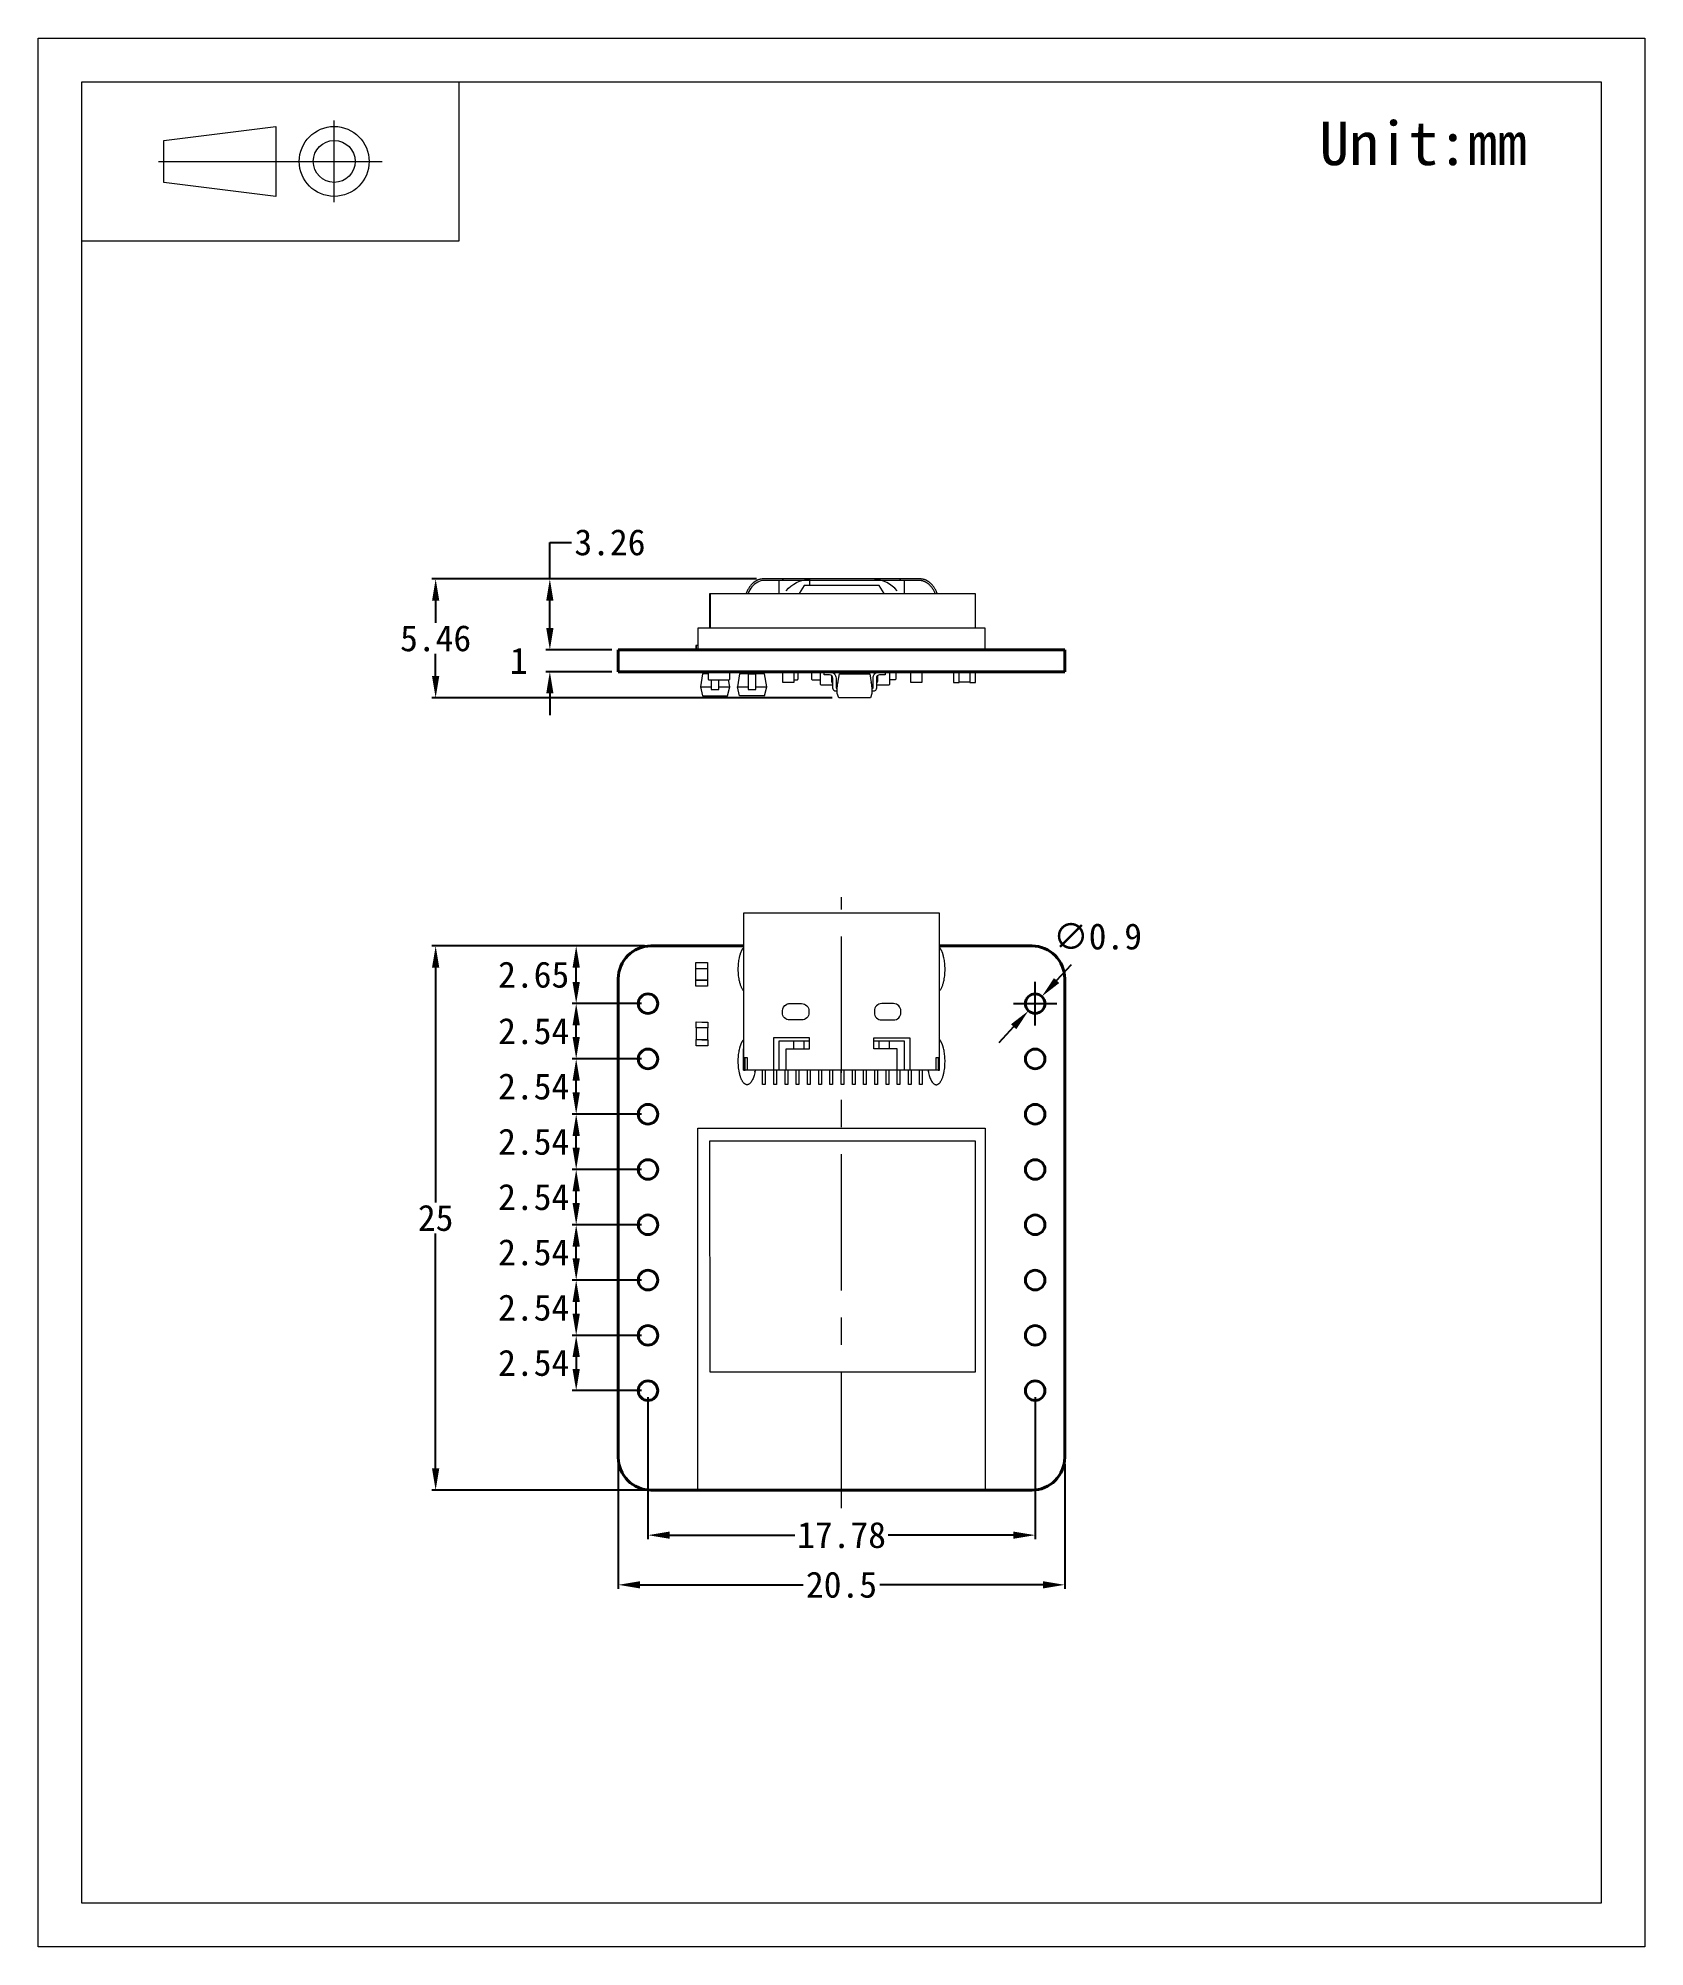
# Model space of a CAD drawing. Header units: millimetres. Extents: x -23.9 to 49.9, y -41.5 to 46.2.
import ezdxf

# ---------------------------------------------------------------- set-up
doc = ezdxf.new("R2010")
doc.units = ezdxf.units.MM
doc.header["$LTSCALE"] = 5
doc.header["$MEASUREMENT"] = 0
doc.linetypes.add('CENTER', pattern=[2, 1.25, -0.25, 0.25, -0.25])
for name, color, linetype, lineweight in [('中心线', 1, 'CENTER', 20), ('尺寸标注', 3, 'Continuous', 20), ('细实线', 7, 'Continuous', 20), ('轮廓线', 7, 'Continuous', 40)]:
    doc.layers.add(name, color=color, linetype=linetype, lineweight=lineweight)
doc.layers.add('标注线', color=3, linetype='Continuous')
doc.styles.add('FangSong', font='simfang.ttf')
doc.dimstyles.new('STANDARD_ACAD', dxfattribs={"dimtxt": 0.18, "dimasz": 0.18, "dimexe": 0.18, "dimexo": 0.0625, "dimgap": 0.09, "dimtad": 0, "dimtih": 1, "dimtoh": 1, "dimdec": 4, "dimzin": 0, "dimdsep": 46, "dimtxsty": 'Standard', "dimcen": 0.09, "dimadec": 0, "dimazin": 0, "dimtfac": 1, "dimtdec": 4, "dimtofl": 0, "dimtmove": 0, "dimatfit": 3, "dimfxl": 1, "dimtolj": 1, "dimtzin": 0, "dimarcsym": 0})

# ---------------------------------------------------------------- blocks, each defined once
blk = doc.blocks.new('第一投影标识')
at = {"layer": '细实线'}
for p, q in [((0, 0), (8.598, 0)), ((0, -3.637), (0, 0)), ((8.598, 0), (8.598, -3.637)), ((1.875, -1.34), (4.426, -1.021)), ((4.426, -1.021), (4.426, -2.615)), ((5.756, -2.751), (5.756, -0.886)), ((1.875, -2.297), (1.875, -1.34)), ((1.75, -1.818), (6.848, -1.818)), ((4.426, -2.615), (1.875, -2.297)), ((8.598, -3.637), (0, -3.637))]:
    blk.add_line(p, q, dxfattribs=at)
for radius in [0.797, 0.478]:
    blk.add_circle((5.756, -1.818), radius, dxfattribs=at)
blk = doc.blocks.new('*D297')
at = {"layer": 'Defpoints', "color": 0, "transparency": 16777216}
for p in [(0.792, -10.88), (4.088, -10.88), (4.088, -13.42)]:
    blk.add_point(p, dxfattribs=at)
at = {"layer": '标注线', "color": 0, "lineweight": -2, "transparency": 16777216}
for p, q in [((3.788, -10.88), (0.612, -10.88)), ((0.792, -12.42), (0.792, -11.88)), ((3.788, -13.42), (0.612, -13.42))]:
    blk.add_line(p, q, dxfattribs=at)
at = {"layer": '标注线', "color": 0, "transparency": 16777216}
for points in [[(0.625, -11.88), (0.959, -11.88), (0.792, -10.88)], [(0.625, -12.42), (0.959, -12.42), (0.792, -13.42)]]:
    blk.add_solid(points, dxfattribs=at)
at = {"layer": '标注线', "color": 0, "transparency": 16777216, "insert": (-1.159, -12.15), "char_height": 1.2, "attachment_point": 5, "style": 'FangSong'}
blk.add_mtext('\\A1;2.54', dxfattribs=at)
blk = doc.blocks.new('*D298')
at = {"layer": 'Defpoints', "color": 0, "transparency": 16777216}
for p in [(0.792, -8.34), (4.088, -8.34), (4.088, -10.88)]:
    blk.add_point(p, dxfattribs=at)
at = {"layer": '标注线', "color": 0, "lineweight": -2, "transparency": 16777216}
for p, q in [((3.788, -8.34), (0.612, -8.34)), ((0.792, -9.88), (0.792, -9.34)), ((3.788, -10.88), (0.612, -10.88))]:
    blk.add_line(p, q, dxfattribs=at)
at = {"layer": '标注线', "color": 0, "transparency": 16777216}
for points in [[(0.625, -9.34), (0.959, -9.34), (0.792, -8.34)], [(0.625, -9.88), (0.959, -9.88), (0.792, -10.88)]]:
    blk.add_solid(points, dxfattribs=at)
at = {"layer": '标注线', "color": 0, "transparency": 16777216, "insert": (-1.159, -9.61), "char_height": 1.2, "attachment_point": 5, "style": 'FangSong'}
blk.add_mtext('\\A1;2.54', dxfattribs=at)
blk = doc.blocks.new('*D299')
at = {"layer": 'Defpoints', "color": 0, "transparency": 16777216}
for p in [(0.792, -5.8), (4.088, -5.8), (4.088, -8.34)]:
    blk.add_point(p, dxfattribs=at)
at = {"layer": '标注线', "color": 0, "lineweight": -2, "transparency": 16777216}
for p, q in [((3.788, -5.8), (0.612, -5.8)), ((0.792, -7.34), (0.792, -6.8)), ((3.788, -8.34), (0.612, -8.34))]:
    blk.add_line(p, q, dxfattribs=at)
at = {"layer": '标注线', "color": 0, "transparency": 16777216}
for points in [[(0.625, -6.8), (0.959, -6.8), (0.792, -5.8)], [(0.625, -7.34), (0.959, -7.34), (0.792, -8.34)]]:
    blk.add_solid(points, dxfattribs=at)
at = {"layer": '标注线', "color": 0, "transparency": 16777216, "insert": (-1.159, -7.07), "char_height": 1.2, "attachment_point": 5, "style": 'FangSong'}
blk.add_mtext('\\A1;2.54', dxfattribs=at)
blk = doc.blocks.new('*D300')
at = {"layer": 'Defpoints', "color": 0, "transparency": 16777216}
for p in [(0.792, -3.26), (4.088, -3.26), (4.088, -5.8)]:
    blk.add_point(p, dxfattribs=at)
at = {"layer": '标注线', "color": 0, "lineweight": -2, "transparency": 16777216}
for p, q in [((3.788, -3.26), (0.612, -3.26)), ((0.792, -4.8), (0.792, -4.26)), ((3.788, -5.8), (0.612, -5.8))]:
    blk.add_line(p, q, dxfattribs=at)
at = {"layer": '标注线', "color": 0, "transparency": 16777216}
for points in [[(0.625, -4.26), (0.959, -4.26), (0.792, -3.26)], [(0.625, -4.8), (0.959, -4.8), (0.792, -5.8)]]:
    blk.add_solid(points, dxfattribs=at)
at = {"layer": '标注线', "color": 0, "transparency": 16777216, "insert": (-1.159, -4.53), "char_height": 1.2, "attachment_point": 5, "style": 'FangSong'}
blk.add_mtext('\\A1;2.54', dxfattribs=at)
blk = doc.blocks.new('*D301')
at = {"layer": 'Defpoints', "color": 0, "transparency": 16777216}
for p in [(0.792, -0.72), (4.088, -0.72), (4.088, -3.26)]:
    blk.add_point(p, dxfattribs=at)
at = {"layer": '标注线', "color": 0, "lineweight": -2, "transparency": 16777216}
for p, q in [((3.788, -0.72), (0.612, -0.72)), ((0.792, -2.26), (0.792, -1.72)), ((3.788, -3.26), (0.612, -3.26))]:
    blk.add_line(p, q, dxfattribs=at)
at = {"layer": '标注线', "color": 0, "transparency": 16777216}
for points in [[(0.625, -1.72), (0.959, -1.72), (0.792, -0.72)], [(0.625, -2.26), (0.959, -2.26), (0.792, -3.26)]]:
    blk.add_solid(points, dxfattribs=at)
at = {"layer": '标注线', "color": 0, "transparency": 16777216, "insert": (-1.159, -1.99), "char_height": 1.2, "attachment_point": 5, "style": 'FangSong'}
blk.add_mtext('\\A1;2.54', dxfattribs=at)
blk = doc.blocks.new('*D302')
at = {"layer": 'Defpoints', "color": 0, "transparency": 16777216}
for p in [(0.792, 1.82), (4.088, 1.82), (4.088, -0.72)]:
    blk.add_point(p, dxfattribs=at)
at = {"layer": '标注线', "color": 0, "lineweight": -2, "transparency": 16777216}
for p, q in [((3.788, 1.82), (0.612, 1.82)), ((0.792, 0.28), (0.792, 0.82)), ((3.788, -0.72), (0.612, -0.72))]:
    blk.add_line(p, q, dxfattribs=at)
at = {"layer": '标注线', "color": 0, "transparency": 16777216}
for points in [[(0.625, 0.82), (0.959, 0.82), (0.792, 1.82)], [(0.625, 0.28), (0.959, 0.28), (0.792, -0.72)]]:
    blk.add_solid(points, dxfattribs=at)
at = {"layer": '标注线', "color": 0, "transparency": 16777216, "insert": (-1.159, 0.55), "char_height": 1.2, "attachment_point": 5, "style": 'FangSong'}
blk.add_mtext('\\A1;2.54', dxfattribs=at)
blk = doc.blocks.new('*D303')
at = {"layer": 'Defpoints', "color": 0, "transparency": 16777216}
for p in [(0.792, 4.47), (4.225, 4.47), (4.088, 1.82)]:
    blk.add_point(p, dxfattribs=at)
at = {"layer": '标注线', "color": 0, "lineweight": -2, "transparency": 16777216}
for p, q in [((3.925, 4.47), (0.612, 4.47)), ((0.792, 2.82), (0.792, 3.47)), ((3.788, 1.82), (0.612, 1.82))]:
    blk.add_line(p, q, dxfattribs=at)
at = {"layer": '标注线', "color": 0, "transparency": 16777216}
for points in [[(0.625, 3.47), (0.959, 3.47), (0.792, 4.47)], [(0.625, 2.82), (0.959, 2.82), (0.792, 1.82)]]:
    blk.add_solid(points, dxfattribs=at)
at = {"layer": '标注线', "color": 0, "transparency": 16777216, "insert": (-1.159, 3.145), "char_height": 1.2, "attachment_point": 5, "style": 'FangSong'}
blk.add_mtext('\\A1;2.65', dxfattribs=at)
blk = doc.blocks.new('*D304')
at = {"layer": 'Defpoints', "color": 0, "transparency": 16777216}
for p in [(4.088, -13.42), (0.792, -15.96), (4.088, -15.96)]:
    blk.add_point(p, dxfattribs=at)
at = {"layer": '标注线', "color": 0, "lineweight": -2, "transparency": 16777216}
for p, q in [((3.788, -13.42), (0.612, -13.42)), ((0.792, -14.42), (0.792, -14.96)), ((3.788, -15.96), (0.612, -15.96))]:
    blk.add_line(p, q, dxfattribs=at)
at = {"layer": '标注线', "color": 0, "transparency": 16777216}
for points in [[(0.625, -14.42), (0.959, -14.42), (0.792, -13.42)], [(0.625, -14.96), (0.959, -14.96), (0.792, -15.96)]]:
    blk.add_solid(points, dxfattribs=at)
at = {"layer": '标注线', "color": 0, "transparency": 16777216, "insert": (-1.159, -14.69), "char_height": 1.2, "attachment_point": 5, "style": 'FangSong'}
blk.add_mtext('\\A1;2.54', dxfattribs=at)
blk = doc.blocks.new('*D305')
at = {"layer": 'Defpoints', "color": 0, "transparency": 16777216}
for p in [(4.225, 4.47), (-5.662, -20.53), (4.225, -20.53)]:
    blk.add_point(p, dxfattribs=at)
at = {"layer": '标注线', "color": 0, "lineweight": -2, "transparency": 16777216}
for p, q in [((3.925, 4.47), (-5.842, 4.47)), ((-5.662, 3.47), (-5.662, -7.323)), ((-5.662, -19.53), (-5.662, -8.737)), ((3.925, -20.53), (-5.842, -20.53))]:
    blk.add_line(p, q, dxfattribs=at)
at = {"layer": '标注线', "color": 0, "transparency": 16777216}
for points in [[(-5.829, 3.47), (-5.496, 3.47), (-5.662, 4.47)], [(-5.829, -19.53), (-5.496, -19.53), (-5.662, -20.53)]]:
    blk.add_solid(points, dxfattribs=at)
at = {"layer": '标注线', "color": 0, "transparency": 16777216, "insert": (-5.662, -8.03), "char_height": 1.2, "attachment_point": 5, "style": 'FangSong'}
blk.add_mtext('\\A1;25', dxfattribs=at)
blk = doc.blocks.new('*D306')
at = {"layer": 'Defpoints', "color": 0, "transparency": 16777216}
for p in [(4.088, -15.96), (21.868, -15.96), (21.868, -22.599)]:
    blk.add_point(p, dxfattribs=at)
at = {"layer": '标注线', "color": 0, "lineweight": -2, "transparency": 16777216}
for p, q in [((4.088, -16.26), (4.088, -22.779)), ((21.868, -16.26), (21.868, -22.779)), ((5.088, -22.599), (10.834, -22.599)), ((20.868, -22.599), (15.121, -22.599))]:
    blk.add_line(p, q, dxfattribs=at)
at = {"layer": '标注线', "color": 0, "transparency": 16777216}
for points in [[(5.088, -22.433), (5.088, -22.766), (4.088, -22.599)], [(20.868, -22.433), (20.868, -22.766), (21.868, -22.599)]]:
    blk.add_solid(points, dxfattribs=at)
at = {"layer": '标注线', "color": 0, "transparency": 16777216, "insert": (12.978, -22.599), "char_height": 1.2, "attachment_point": 5, "style": 'FangSong'}
blk.add_mtext('\\A1;17.78', dxfattribs=at)
blk = doc.blocks.new('*D307')
at = {"layer": 'Defpoints', "color": 0, "transparency": 16777216}
for p in [(2.725, -19.03), (23.225, -19.03), (23.225, -24.881)]:
    blk.add_point(p, dxfattribs=at)
at = {"layer": '标注线', "color": 0, "lineweight": -2, "transparency": 16777216}
for p, q in [((2.725, -19.33), (2.725, -25.061)), ((23.225, -19.33), (23.225, -25.061)), ((3.725, -24.881), (11.219, -24.881)), ((22.225, -24.881), (14.731, -24.881))]:
    blk.add_line(p, q, dxfattribs=at)
at = {"layer": '标注线', "color": 0, "transparency": 16777216}
for points in [[(3.725, -24.715), (3.725, -25.048), (2.725, -24.881)], [(22.225, -24.715), (22.225, -25.048), (23.225, -24.881)]]:
    blk.add_solid(points, dxfattribs=at)
at = {"layer": '标注线', "color": 0, "transparency": 16777216, "insert": (12.975, -24.881), "char_height": 1.2, "attachment_point": 5, "style": 'FangSong'}
blk.add_mtext('\\A1;20.5', dxfattribs=at)
blk = doc.blocks.new('*D308')
at = {"layer": 'Defpoints', "color": 0, "transparency": 16777216}
for p in [(22.174, 2.149), (21.561, 1.49)]:
    blk.add_point(p, dxfattribs=at)
at = {"layer": '标注线', "color": 0, "lineweight": -2, "transparency": 16777216}
for p, q in [((22.855, 2.881), (23.537, 3.613)), ((21.868, 0.82), (21.868, 2.82)), ((20.868, 1.82), (22.868, 1.82)), ((20.88, 0.758), (20.199, 0.026))]:
    blk.add_line(p, q, dxfattribs=at)
at = {"layer": '标注线', "color": 0, "transparency": 16777216}
for points in [[(22.733, 2.995), (22.977, 2.768), (22.174, 2.149)], [(20.758, 0.872), (21.002, 0.645), (21.561, 1.49)]]:
    blk.add_solid(points, dxfattribs=at)
at = {"layer": '标注线', "color": 0, "transparency": 16777216, "insert": (24.735, 4.901), "char_height": 1.2, "attachment_point": 5, "style": 'FangSong'}
blk.add_mtext('\\A1;∅0.9', dxfattribs=at)
blk = doc.blocks.new('*D309')
at = {"layer": 'Defpoints', "color": 0, "transparency": 16777216}
for p in [(2.725, 18.074), (-0.418, 17.07), (2.725, 17.07)]:
    blk.add_point(p, dxfattribs=at)
at = {"layer": '标注线', "color": 0, "lineweight": -2, "transparency": 16777216}
for p, q in [((-0.418, 19.074), (-0.418, 20.074)), ((2.425, 18.074), (-0.598, 18.074)), ((2.425, 17.07), (-0.598, 17.07)), ((-0.418, 16.07), (-0.418, 15.07))]:
    blk.add_line(p, q, dxfattribs=at)
at = {"layer": '标注线', "color": 0, "transparency": 16777216}
for points in [[(-0.584, 19.074), (-0.251, 19.074), (-0.418, 18.074)], [(-0.584, 16.07), (-0.251, 16.07), (-0.418, 17.07)]]:
    blk.add_solid(points, dxfattribs=at)
at = {"layer": '标注线', "color": 0, "transparency": 16777216, "insert": (-1.848, 17.572), "char_height": 1.2, "attachment_point": 5, "style": 'FangSong'}
blk.add_mtext('\\A1;1', dxfattribs=at)
blk = doc.blocks.new('*D323')
at = {"layer": 'Defpoints', "color": 0, "transparency": 16777216}
for p in [(9.366, 21.33), (-5.662, 15.87), (12.848, 15.87)]:
    blk.add_point(p, dxfattribs=at)
at = {"layer": '标注线', "color": 0, "lineweight": -2, "transparency": 16777216}
for p, q in [((9.066, 21.33), (-5.842, 21.33)), ((-5.662, 20.33), (-5.662, 19.31)), ((-5.662, 16.87), (-5.662, 17.89)), ((12.548, 15.87), (-5.842, 15.87))]:
    blk.add_line(p, q, dxfattribs=at)
at = {"layer": '标注线', "color": 0, "transparency": 16777216}
for points in [[(-5.829, 20.33), (-5.496, 20.33), (-5.662, 21.33)], [(-5.829, 16.87), (-5.496, 16.87), (-5.662, 15.87)]]:
    blk.add_solid(points, dxfattribs=at)
at = {"layer": '标注线', "color": 0, "transparency": 16777216, "insert": (-5.662, 18.6), "char_height": 1.2, "attachment_point": 5, "style": 'FangSong'}
blk.add_mtext('\\A1;5.46', dxfattribs=at)
blk = doc.blocks.new('*D324')
at = {"layer": 'Defpoints', "color": 0, "transparency": 16777216}
for p in [(9.366, 21.33), (-0.418, 18.074), (2.725, 18.074)]:
    blk.add_point(p, dxfattribs=at)
at = {"layer": '标注线', "color": 0, "lineweight": -2, "transparency": 16777216}
for p, q in [((-0.418, 21.33), (-0.418, 23.008)), ((-0.418, 23.008), (0.582, 23.008)), ((9.066, 21.33), (-0.598, 21.33)), ((-0.418, 19.074), (-0.418, 20.33)), ((2.425, 18.074), (-0.598, 18.074))]:
    blk.add_line(p, q, dxfattribs=at)
at = {"layer": '标注线', "color": 0, "transparency": 16777216}
for points in [[(-0.584, 20.33), (-0.251, 20.33), (-0.418, 21.33)], [(-0.584, 19.074), (-0.251, 19.074), (-0.418, 18.074)]]:
    blk.add_solid(points, dxfattribs=at)
at = {"layer": '标注线', "color": 0, "transparency": 16777216, "insert": (2.342, 23.008), "char_height": 1.2, "attachment_point": 5, "style": 'FangSong'}
blk.add_mtext('\\A1;3.26', dxfattribs=at)

msp = doc.modelspace()

# ---------------------------------------------------------------- linework, layer by layer
at = {"layer": '中心线'}
msp.add_line((12.975, -21.353), (12.975, 6.713), dxfattribs=at)
at = {"layer": '细实线'}
for p, q in [((10.115, 20.67), (10.115, 21.261)), ((10.322, 21.261), (10.263, 21.33)), ((11.478, 21.33), (11.419, 21.261)), ((11.478, 21.33), (11.478, 21.33)), ((14.487, 21.33), (14.487, 21.33)), ((14.487, 21.33), (14.546, 21.261)), ((15.643, 21.261), (15.702, 21.33)), ((15.85, 21.261), (15.85, 20.67)), ((6.924, 19.07), (6.924, 20.67)), ((6.924, 20.67), (19.115, 20.67)), ((6.944, 20.67), (6.944, 19.07)), ((11.258, 21.028), (11.036, 20.67)), ((11.036, 20.67), (11.036, 20.669)), ((14.707, 21.028), (11.258, 21.028)), ((14.929, 20.669), (14.707, 21.028)), ((19.115, 20.67), (19.115, 19.07)), ((19.579, 19.07), (6.379, 19.07)), ((6.379, 19.07), (6.379, 18.07)), ((19.579, 18.07), (19.579, 19.07)), ((6.379, 18.27), (6.292, 18.27)), ((6.292, 18.27), (6.292, 18.07)), ((6.3, 18.27), (6.3, 18.07)), ((6.593, 16.97), (6.493, 16.37)), ((6.845, 16.97), (6.593, 16.97)), ((6.993, 16.69), (6.993, 16.25)), ((7.343, 16.25), (7.343, 16.69)), ((7.843, 16.37), (7.789, 16.689)), ((8.293, 16.97), (8.193, 16.37)), ((8.693, 16.97), (8.293, 16.97)), ((8.693, 16.95), (8.693, 17.07)), ((9.043, 16.95), (8.693, 16.95)), ((8.693, 16.95), (8.693, 16.25)), ((9.043, 17.07), (9.043, 16.95)), ((9.443, 16.97), (9.043, 16.97)), ((9.043, 16.25), (9.043, 16.95)), ((9.543, 16.37), (9.443, 16.97)), ((12.494, 17.07), (12.538, 17.047)), ((12.524, 16.619), (12.524, 16.882)), ((12.775, 16.37), (12.881, 16.97)), ((12.881, 16.97), (14.269, 16.97)), ((12.975, 17.07), (12.941, 16.97)), ((14.208, 16.97), (14.175, 17.07)), ((14.269, 16.97), (14.375, 16.37)), ((14.612, 17.048), (14.655, 17.07)), ((14.626, 16.883), (14.626, 16.619)), ((18.875, 17.055), (18.375, 17.055)), ((6.493, 16.37), (6.993, 16.372)), ((6.493, 16.37), (6.593, 15.967)), ((6.593, 15.967), (7.743, 15.967)), ((6.993, 16.25), (7.343, 16.25)), ((7.343, 16.372), (7.843, 16.37)), ((7.743, 15.967), (7.843, 16.37)), ((7.743, 15.965), (7.743, 15.967)), ((8.193, 16.37), (8.693, 16.372)), ((8.293, 15.967), (8.193, 16.37)), ((9.443, 15.967), (8.293, 15.967)), ((8.693, 16.25), (9.043, 16.25)), ((9.043, 16.372), (9.543, 16.37)), ((9.443, 15.967), (9.543, 16.37)), ((9.443, 15.965), (9.443, 15.967)), ((12.562, 16.527), (12.524, 16.619)), ((12.575, 16.514), (12.562, 16.527)), ((12.725, 16.478), (12.773, 16.47)), ((12.775, 16.42), (12.725, 16.419)), ((12.813, 16.588), (12.774, 16.47)), ((12.774, 16.47), (12.774, 16.42)), ((12.774, 16.42), (12.774, 16.37)), ((12.775, 16.07), (12.775, 16.37)), ((12.848, 15.87), (12.775, 16.07)), ((14.302, 15.87), (12.848, 15.87)), ((14.375, 16.07), (14.302, 15.87)), ((14.375, 16.47), (14.337, 16.582)), ((14.375, 16.47), (14.425, 16.478)), ((14.375, 16.37), (14.375, 16.47)), ((14.425, 16.419), (14.375, 16.419)), ((14.375, 16.37), (14.375, 16.07)), ((14.588, 16.527), (14.575, 16.515)), ((14.626, 16.619), (14.588, 16.527)), ((18.875, 16.585), (18.375, 16.585)), ((17.482, 5.97), (8.482, 5.97)), ((8.482, 5.97), (8.482, -1.23)), ((17.482, -1.23), (17.482, 5.97)), ((6.292, 3.436), (6.292, 3.714)), ((6.292, 3.714), (6.555, 3.71)), ((6.555, 3.71), (6.822, 3.71)), ((6.822, 3.71), (6.822, 3.436)), ((6.292, 2.624), (6.292, 3.436)), ((6.292, 3.436), (6.822, 3.436)), ((6.292, 2.901), (6.292, 2.901)), ((6.818, 2.901), (6.293, 2.901)), ((6.293, 2.901), (6.555, 2.897)), ((6.555, 2.897), (6.822, 2.897)), ((6.822, 2.897), (6.818, 2.901)), ((6.822, 3.436), (6.822, 2.897)), ((6.822, 2.897), (6.822, 2.624)), ((6.822, 2.624), (6.292, 2.624)), ((6.3, 0.702), (6.3, 0.98)), ((6.3, 0.98), (6.563, 0.976)), ((6.563, 0.976), (6.83, 0.975)), ((6.83, 0.975), (6.83, 0.702)), ((6.3, 0.702), (6.3, 0.167)), ((6.83, 0.702), (6.3, 0.702)), ((6.3, -0.111), (6.3, 0.167)), ((6.3, 0.167), (6.563, 0.163)), ((6.3, 0.167), (6.826, 0.167)), ((6.563, 0.163), (6.83, 0.163)), ((6.826, 0.167), (6.83, 0.163)), ((6.83, 0.163), (6.83, 0.702)), ((6.83, 0.163), (6.83, -0.111)), ((11.501, 0.248), (9.849, 0.248)), ((9.849, 0.248), (9.849, -1.23)), ((10.115, -1.23), (10.115, 0.117)), ((10.115, 0.117), (11.501, 0.117)), ((10.786, -0.252), (10.786, 0.117)), ((11.258, -0.252), (11.258, 0.117)), ((11.501, -0.252), (11.501, 0.248)), ((14.464, -0.252), (14.464, 0.248)), ((14.464, 0.248), (16.115, 0.248)), ((14.464, 0.117), (15.85, 0.117)), ((14.707, -0.252), (14.707, 0.117)), ((15.179, -0.252), (15.179, 0.117)), ((15.85, 0.117), (15.85, -1.23)), ((16.115, 0.248), (16.115, -1.23)), ((6.83, -0.111), (6.3, -0.111)), ((8.476, -1.23), (8.476, -0.253)), ((8.476, -0.253), (8.482, -0.253)), ((8.482, -0.651), (8.647, -0.651)), ((8.552, -1.23), (8.552, -0.651)), ((8.647, -0.651), (8.647, -1.23)), ((10.43, -1.23), (10.43, -0.252)), ((10.43, -0.252), (11.501, -0.252)), ((15.534, -0.252), (14.464, -0.252)), ((15.534, -1.23), (15.534, -0.252)), ((17.318, -1.23), (17.318, -0.651)), ((17.318, -0.651), (17.482, -0.651)), ((17.412, -0.651), (17.412, -1.23)), ((8.482, -1.23), (8.476, -1.23)), ((8.482, -1.23), (8.553, -1.23)), ((10.431, -1.23), (8.552, -1.23)), ((9.352, -1.898), (9.352, -1.23)), ((9.475, -1.23), (9.475, -1.898)), ((9.867, -1.898), (9.867, -1.23)), ((9.99, -1.23), (9.99, -1.898)), ((10.382, -1.898), (10.382, -1.23)), ((17.412, -1.23), (10.43, -1.23)), ((10.506, -1.23), (10.506, -1.898)), ((10.898, -1.898), (10.898, -1.23)), ((11.021, -1.23), (11.021, -1.898)), ((11.413, -1.898), (11.413, -1.23)), ((11.536, -1.23), (11.536, -1.898)), ((11.928, -1.898), (11.928, -1.23)), ((12.051, -1.231), (12.051, -1.898)), ((12.443, -1.898), (12.443, -1.23)), ((12.566, -1.231), (12.566, -1.898)), ((12.958, -1.898), (12.958, -1.23)), ((13.081, -1.231), (13.081, -1.898)), ((13.473, -1.898), (13.473, -1.23)), ((13.596, -1.23), (13.596, -1.898)), ((13.989, -1.898), (13.989, -1.23)), ((14.112, -1.23), (14.112, -1.898)), ((14.504, -1.898), (14.504, -1.23)), ((14.627, -1.23), (14.627, -1.898)), ((15.019, -1.898), (15.019, -1.23)), ((15.142, -1.23), (15.142, -1.898)), ((15.534, -1.898), (15.534, -1.23)), ((15.657, -1.23), (15.657, -1.898)), ((16.049, -1.898), (16.049, -1.231)), ((16.172, -1.231), (16.172, -1.898)), ((16.564, -1.898), (16.564, -1.231)), ((16.687, -1.23), (16.687, -1.898)), ((17.412, -1.23), (17.482, -1.23)), ((9.475, -1.898), (9.352, -1.898)), ((9.99, -1.898), (9.867, -1.898)), ((10.506, -1.898), (10.382, -1.898)), ((11.021, -1.898), (10.898, -1.898)), ((11.536, -1.898), (11.413, -1.898)), ((12.051, -1.898), (11.928, -1.898)), ((12.566, -1.898), (12.443, -1.898)), ((13.081, -1.898), (12.958, -1.898)), ((13.596, -1.898), (13.473, -1.898)), ((14.112, -1.898), (13.989, -1.898)), ((14.627, -1.898), (14.504, -1.898)), ((15.142, -1.898), (15.019, -1.898)), ((15.657, -1.898), (15.534, -1.898)), ((16.172, -1.898), (16.049, -1.898)), ((16.687, -1.898), (16.564, -1.898)), ((6.379, -20.5), (6.379, -3.9)), ((6.379, -3.9), (19.579, -3.9)), ((19.579, -3.9), (19.579, -20.5)), ((6.924, -4.49), (19.115, -4.49)), ((6.944, -15.11), (6.924, -4.49)), ((19.115, -4.49), (19.115, -15.11)), ((19.115, -15.11), (6.944, -15.11)), ((19.579, -20.5), (6.379, -20.5))]:
    msp.add_line(p, q, dxfattribs=at)
for points in [[(49.865, 46.176), (49.865, -41.512), (-23.914, -41.512), (-23.914, 46.176)], [(47.865, 44.176), (47.865, -39.512), (-21.914, -39.512), (-21.914, 44.176)]]:
    msp.add_lwpolyline(points, close=True, dxfattribs=at)
msp.add_lwpolyline([(17.366, 20.67), (17.318, 20.782), (17.302, 20.815), (17.285, 20.847), (17.267, 20.878), (17.249, 20.908), (17.23, 20.937), (17.21, 20.966), (17.19, 20.994), (17.17, 21.02), (17.148, 21.046), (17.127, 21.071), (17.105, 21.094), (17.082, 21.117), (17.059, 21.138), (17.036, 21.159), (17.024, 21.168), (17.012, 21.178), (17.001, 21.187), (16.989, 21.196), (16.977, 21.204), (16.965, 21.213), (16.952, 21.221), (16.94, 21.228), (16.928, 21.236), (16.916, 21.243), (16.904, 21.25), (16.891, 21.256), (16.879, 21.263), (16.867, 21.269), (16.854, 21.274), (16.842, 21.28), (16.829, 21.285), (16.817, 21.289), (16.805, 21.294), (16.792, 21.298), (16.78, 21.302), (16.768, 21.306), (16.755, 21.309), (16.743, 21.312), (16.731, 21.315), (16.719, 21.318), (16.706, 21.32), (16.694, 21.322), (16.682, 21.324), (16.67, 21.326), (16.658, 21.327), (16.646, 21.328), (16.634, 21.329), (16.622, 21.33), (16.611, 21.33), (16.599, 21.33), (9.366, 21.33), (9.354, 21.33), (9.342, 21.33), (9.33, 21.329), (9.319, 21.328), (9.307, 21.327), (9.295, 21.326), (9.282, 21.324), (9.27, 21.322), (9.258, 21.32), (9.246, 21.318), (9.234, 21.315), (9.222, 21.312), (9.209, 21.309), (9.197, 21.306), (9.185, 21.302), (9.172, 21.298), (9.16, 21.294), (9.148, 21.289), (9.135, 21.285), (9.123, 21.28), (9.11, 21.274), (9.098, 21.269), (9.086, 21.263), (9.073, 21.256), (9.061, 21.25), (9.049, 21.243), (9.037, 21.236), (9.024, 21.228), (9.012, 21.221), (9, 21.213), (8.988, 21.204), (8.976, 21.196), (8.964, 21.187), (8.952, 21.178), (8.94, 21.168), (8.929, 21.159), (8.905, 21.138), (8.882, 21.117), (8.86, 21.094), (8.838, 21.071), (8.816, 21.046), (8.795, 21.02), (8.774, 20.994), (8.754, 20.966), (8.735, 20.937), (8.716, 20.908), (8.698, 20.878), (8.68, 20.847), (8.663, 20.815), (8.647, 20.782), (8.598, 20.67)], dxfattribs=at)
for points in [[(17.281, 20.67), (17.266, 20.704), (17.249, 20.738), (17.232, 20.771), (17.215, 20.804), (17.196, 20.835), (17.177, 20.866), (17.157, 20.895), (17.136, 20.924), (17.115, 20.952), (17.093, 20.979), (17.07, 21.004), (17.047, 21.029), (17.035, 21.04), (17.024, 21.052), (17.012, 21.063), (17, 21.074), (16.988, 21.084), (16.975, 21.095), (16.963, 21.105), (16.951, 21.114), (16.938, 21.124), (16.926, 21.133), (16.913, 21.141), (16.9, 21.15), (16.888, 21.158), (16.875, 21.166), (16.862, 21.173), (16.849, 21.18), (16.836, 21.187), (16.823, 21.194), (16.811, 21.2), (16.798, 21.206), (16.785, 21.211), (16.772, 21.216), (16.759, 21.221), (16.746, 21.226), (16.733, 21.23), (16.72, 21.234), (16.707, 21.238), (16.694, 21.241), (16.681, 21.245), (16.668, 21.247), (16.656, 21.25), (16.643, 21.252), (16.63, 21.254), (16.617, 21.256), (16.605, 21.257), (16.592, 21.259), (16.58, 21.259), (16.567, 21.26), (16.555, 21.261), (16.543, 21.261), (9.422, 21.261, 0.119186), (9.132, 21.189, 0.173226), (8.683, 20.67)], [(10.43, 20.79, -0.190502), (11.501, 21.33), (11.501, 21.028)], [(6.895, 17.07, 0.414214), (6.845, 17.02), (6.845, 16.74, 0.414214), (6.895, 16.69), (7.795, 16.69, 0.414214), (7.845, 16.74), (7.845, 17.02, 0.414214), (7.795, 17.07)], [(10.766, 17.07, -0.414214), (10.781, 17.055), (10.781, 16.585, -0.414214), (10.766, 16.57), (10.296, 16.57, -0.414214), (10.281, 16.585), (10.281, 17.055, -0.414214), (10.296, 17.07)], [(10.781, 16.69), (10.929, 16.69, 0.414214), (10.979, 16.74), (10.979, 17.02, 0.41333), (10.929, 17.07)], [(11.648, 17.07, 0.414214), (11.598, 17.02), (11.598, 16.74, 0.414214), (11.648, 16.69), (11.992, 16.69)], [(12.042, 17.07, 0.414214), (11.992, 17.02), (11.992, 16.52, 0.414214), (12.042, 16.47), (12.575, 16.47)], [(12.775, 16.17), (12.725, 16.17, -0.414214), (12.575, 16.32), (12.575, 16.77, 0.414214), (12.425, 16.92), (12.175, 16.92), (12.175, 17.07)], [(12.425, 17.07, -0.414214), (12.725, 16.77), (12.725, 16.32), (12.775, 16.32)], [(14.375, 16.32), (14.425, 16.32), (14.425, 16.77, -0.414214), (14.725, 17.07)], [(14.975, 17.07), (14.975, 16.92), (14.725, 16.92, 0.414214), (14.575, 16.77), (14.575, 16.32, -0.414214), (14.425, 16.17), (14.375, 16.17)], [(14.575, 16.47), (15.142, 16.47, 0.414214), (15.192, 16.52), (15.192, 17.02, 0.414214), (15.142, 17.07)], [(15.418, 17.07, -0.414214), (15.468, 17.02), (15.468, 16.74, -0.414214), (15.418, 16.69), (15.192, 16.69)], [(16.645, 17.07, -0.414214), (16.66, 17.055), (16.66, 16.585, -0.414214), (16.645, 16.57), (16.175, 16.57, -0.414214), (16.16, 16.585), (16.16, 17.055, -0.40509), (16.175, 17.07)], [(18.14, 17.07, 0.414214), (18.125, 17.055), (18.125, 16.585, 0.414214), (18.14, 16.57), (18.375, 16.57), (18.375, 17.07)], [(18.875, 17.07), (18.875, 16.57), (19.11, 16.57, 0.414214), (19.125, 16.585), (19.125, 17.055, 0.414214), (19.11, 17.07)]]:
    msp.add_lwpolyline(points, format="xyb", dxfattribs=at)
for points in [[(10.263, 1.406), (10.263, 1.488, -0.282029), (10.446, 1.788), (10.458, 1.794, -0.108595), (10.599, 1.825), (11.142, 1.825, -0.414214), (11.478, 1.488), (11.478, 1.406, -0.414214), (11.142, 1.069), (10.599, 1.069, -0.414214)], [(15.702, 1.406), (15.702, 1.488, 0.414214), (15.365, 1.825), (14.823, 1.825, 0.414214), (14.487, 1.488), (14.487, 1.406, 0.414214), (14.823, 1.069), (15.365, 1.069, 0.414214)]]:
    msp.add_lwpolyline(points, format="xyb", close=True, dxfattribs=at)
msp.add_arc((14.317, 19.706), 1.63, 41.67988, 84.82276, dxfattribs=at)
for points, weights, knots in [([(8.482, 2.408), (8.469, 2.423), (8.455, 2.441), (8.096, 2.931), (8.279, 3.89), (8.346, 4.242), (8.483, 4.394)], [0.871148914306, 0.883270995976, 0.896783331038, 0.634121574632, 0.896783331038, 0.77872465733, 0.766793732316], [-0.5026421, -0.5026421, -0.5026421, -0.4780494, -0.4780494, 0, 0, 0.214869, 0.214869, 0.214869]), ([(17.482, 2.408), (17.496, 2.423), (17.509, 2.441), (17.869, 2.931), (17.685, 3.89), (17.618, 4.241), (17.482, 4.394)], [0.871285426575, 0.883347055697, 0.896783331038, 0.634121574632, 0.896783331038, 0.778853985002, 0.766819999195], [-0.5025037, -0.5025037, -0.5025037, -0.4780494, -0.4780494, 0, 0, 0.2146337, 0.2146337, 0.2146337]), ([(9.013, -1.23), (9.006, -1.275), (8.998, -1.318), (8.815, -2.278), (8.455, -1.788), (8.096, -1.298), (8.279, -0.339), (8.346, 0.012), (8.482, 0.164)], [0.866033286186, 0.880384472631, 0.896783331038, 0.634121574632, 0.896783331038, 0.634121574632, 0.896783331038, 0.778853985002, 0.766819999195], [-0.985945, -0.985945, -0.985945, -0.956099, -0.956099, -0.478049, -0.478049, 0, 0, 0.214634, 0.214634, 0.214634]), ([(16.952, -1.23), (16.958, -1.275), (16.967, -1.318), (17.15, -2.278), (17.509, -1.788), (17.869, -1.298), (17.685, -0.339), (17.618, 0.012), (17.482, 0.164)], [0.866118088505, 0.880432913512, 0.896783331038, 0.634121574632, 0.896783331038, 0.634121574632, 0.896783331038, 0.778853985002, 0.766819999195], [-0.985857, -0.985857, -0.985857, -0.956099, -0.956099, -0.478049, -0.478049, 0, 0, 0.214634, 0.214634, 0.214634])]:
    msp.add_rational_spline(points, weights, degree=2, knots=knots, dxfattribs=at)
at = {"layer": '轮廓线'}
for p, q in [((4.225, 18.07), (2.725, 18.07)), ((2.725, 18.07), (2.725, 17.07)), ((23.225, 18.07), (4.225, 18.07)), ((23.225, 17.07), (23.225, 18.07)), ((2.725, 17.07), (23.225, 17.07))]:
    msp.add_line(p, q, dxfattribs=at)
msp.add_lwpolyline([(17.482, 4.47), (21.725, 4.47, -0.414215), (23.225, 2.97), (23.225, -19.03, -0.414215), (21.725, -20.53), (4.225, -20.53, -0.414215), (2.725, -19.03), (2.725, 2.97, -0.414215), (4.225, 4.47), (8.482, 4.47)], format="xyb", dxfattribs=at)
at = {"layer": '轮廓线', "extrusion": (0, 0, -1)}
for centre in [(-4.088, 1.82), (-21.868, 1.82), (-4.088, -0.72), (-21.868, -0.72), (-4.088, -3.26), (-21.868, -3.26), (-4.088, -5.8), (-21.868, -5.8), (-4.088, -8.34), (-21.868, -8.34), (-4.088, -10.88), (-21.868, -10.88), (-4.088, -13.42), (-21.868, -13.42), (-4.088, -15.96), (-21.868, -15.96)]:
    msp.add_circle(centre, 0.45, dxfattribs=at)

# ---------------------------------------------------------------- block references
at = {"layer": '细实线', "xscale": 2.014194984309336, "yscale": 2.014194984309336, "zscale": 2.014194984309336}
msp.add_blockref('第一投影标识', (-21.914, 44.176), dxfattribs=at)

# ---------------------------------------------------------------- texts
at = {"layer": '尺寸标注', "insert": (34.926, 42.344), "char_height": 2, "width": 15.57018, "attachment_point": 1, "style": 'FangSong'}
msp.add_mtext('Unit:mm', dxfattribs=at)

# ---------------------------------------------------------------- dimensions: what is measured, and where the dimension line sits
at = {"layer": '标注线'}
for base, p1, p2, override, picture, middle in [((-0.418, 18.074), (9.366, 21.33), (2.725, 18.074), {"dimtxt": 1.2, "dimasz": 1, "dimexo": 0.3, "dimgap": 0.1, "dimdec": 2, "dimzin": 8, "dimtxsty": 'FangSong', "dimcen": 1, "dimazin": 2, "dimtdec": 2}, '*D324', (2.342, 23.008)), ((0.792, 4.47), (4.088, 1.82), (4.225, 4.47), {"dimtxt": 1.2, "dimasz": 1, "dimexo": 0.3, "dimgap": 0.1, "dimdec": 2, "dimzin": 8, "dimtxsty": 'FangSong', "dimcen": 1, "dimazin": 2, "dimtdec": 2, "dimtmove": 2}, '*D303', (-1.159, 3.145)), ((0.792, 1.82), (4.088, -0.72), (4.088, 1.82), {"dimtxt": 1.2, "dimasz": 1, "dimexo": 0.3, "dimgap": 0.1, "dimdec": 2, "dimzin": 8, "dimtxsty": 'FangSong', "dimcen": 1, "dimazin": 2, "dimtdec": 2, "dimtmove": 2}, '*D302', (-1.159, 0.55)), ((0.792, -0.72), (4.088, -3.26), (4.088, -0.72), {"dimtxt": 1.2, "dimasz": 1, "dimexo": 0.3, "dimgap": 0.1, "dimdec": 2, "dimzin": 8, "dimtxsty": 'FangSong', "dimcen": 1, "dimazin": 2, "dimtdec": 2, "dimtmove": 2}, '*D301', (-1.159, -1.99)), ((0.792, -3.26), (4.088, -5.8), (4.088, -3.26), {"dimtxt": 1.2, "dimasz": 1, "dimexo": 0.3, "dimgap": 0.1, "dimdec": 2, "dimzin": 8, "dimtxsty": 'FangSong', "dimcen": 1, "dimazin": 2, "dimtdec": 2, "dimtmove": 2}, '*D300', (-1.159, -4.53)), ((0.792, -5.8), (4.088, -8.34), (4.088, -5.8), {"dimtxt": 1.2, "dimasz": 1, "dimexo": 0.3, "dimgap": 0.1, "dimdec": 2, "dimzin": 8, "dimtxsty": 'FangSong', "dimcen": 1, "dimazin": 2, "dimtdec": 2, "dimtmove": 2}, '*D299', (-1.159, -7.07)), ((0.792, -8.34), (4.088, -10.88), (4.088, -8.34), {"dimtxt": 1.2, "dimasz": 1, "dimexo": 0.3, "dimgap": 0.1, "dimdec": 2, "dimzin": 8, "dimtxsty": 'FangSong', "dimcen": 1, "dimazin": 2, "dimtdec": 2, "dimtmove": 2}, '*D298', (-1.159, -9.61)), ((0.792, -10.88), (4.088, -13.42), (4.088, -10.88), {"dimtxt": 1.2, "dimasz": 1, "dimexo": 0.3, "dimgap": 0.1, "dimdec": 2, "dimzin": 8, "dimtxsty": 'FangSong', "dimcen": 1, "dimazin": 2, "dimtdec": 2, "dimtmove": 2}, '*D297', (-1.159, -12.15)), ((0.792, -15.96), (4.088, -13.42), (4.088, -15.96), {"dimtxt": 1.2, "dimasz": 1, "dimexo": 0.3, "dimgap": 0.1, "dimdec": 2, "dimzin": 8, "dimtxsty": 'FangSong', "dimcen": 1, "dimazin": 2, "dimtdec": 2, "dimtmove": 2}, '*D304', (-1.159, -14.69))]:
    dim = msp.add_linear_dim(base=base, p1=p1, p2=p2, angle=90, dimstyle='STANDARD_ACAD', override=override, dxfattribs=at)
    dim.commit()
    dim.dimension.update_dxf_attribs({"geometry": picture, "text_midpoint": middle, "dimtype": 160})
for base, p1, p2, picture, middle in [((-5.662, 15.87), (9.366, 21.33), (12.848, 15.87), '*D323', (-5.662, 18.6)), ((-0.418, 17.07), (2.725, 18.074), (2.725, 17.07), '*D309', (-1.848, 17.572)), ((-5.662, -20.53), (4.225, 4.47), (4.225, -20.53), '*D305', (-5.662, -8.03))]:
    dim = msp.add_linear_dim(base=base, p1=p1, p2=p2, angle=90, dimstyle='STANDARD_ACAD', override={"dimtxt": 1.2, "dimasz": 1, "dimexo": 0.3, "dimgap": 0.1, "dimdec": 2, "dimzin": 8, "dimtxsty": 'FangSong', "dimcen": 1, "dimazin": 2, "dimtdec": 2, "dimtmove": 2}, dxfattribs=at)
    dim.commit()
    dim.dimension.update_dxf_attribs({"geometry": picture, "text_midpoint": middle})
dim = msp.add_diameter_dim_2p(p1=(21.561, 1.49), p2=(22.174, 2.149), dimstyle='STANDARD_ACAD', override={"dimtxt": 1.2, "dimasz": 1, "dimexo": 0.3, "dimgap": 0.1, "dimdec": 2, "dimzin": 8, "dimtxsty": 'FangSong', "dimcen": 1, "dimazin": 2, "dimtdec": 2, "dimtmove": 2}, dxfattribs=at)
dim.commit()
dim.dimension.update_dxf_attribs({"geometry": '*D308', "text_midpoint": (24.735, 4.901), "dimtype": 163})
for base, p1, p2, picture, middle in [((21.868, -22.599), (4.088, -15.96), (21.868, -15.96), '*D306', (12.978, -22.599)), ((23.225, -24.881), (2.725, -19.03), (23.225, -19.03), '*D307', (12.975, -24.881))]:
    dim = msp.add_linear_dim(base=base, p1=p1, p2=p2, dimstyle='STANDARD_ACAD', override={"dimtxt": 1.2, "dimasz": 1, "dimexo": 0.3, "dimgap": 0.1, "dimdec": 2, "dimzin": 8, "dimtxsty": 'FangSong', "dimcen": 1, "dimazin": 2, "dimtdec": 2, "dimtmove": 2}, dxfattribs=at)
    dim.commit()
    dim.dimension.update_dxf_attribs({"geometry": picture, "text_midpoint": middle})

doc.saveas('drawing.dxf')
